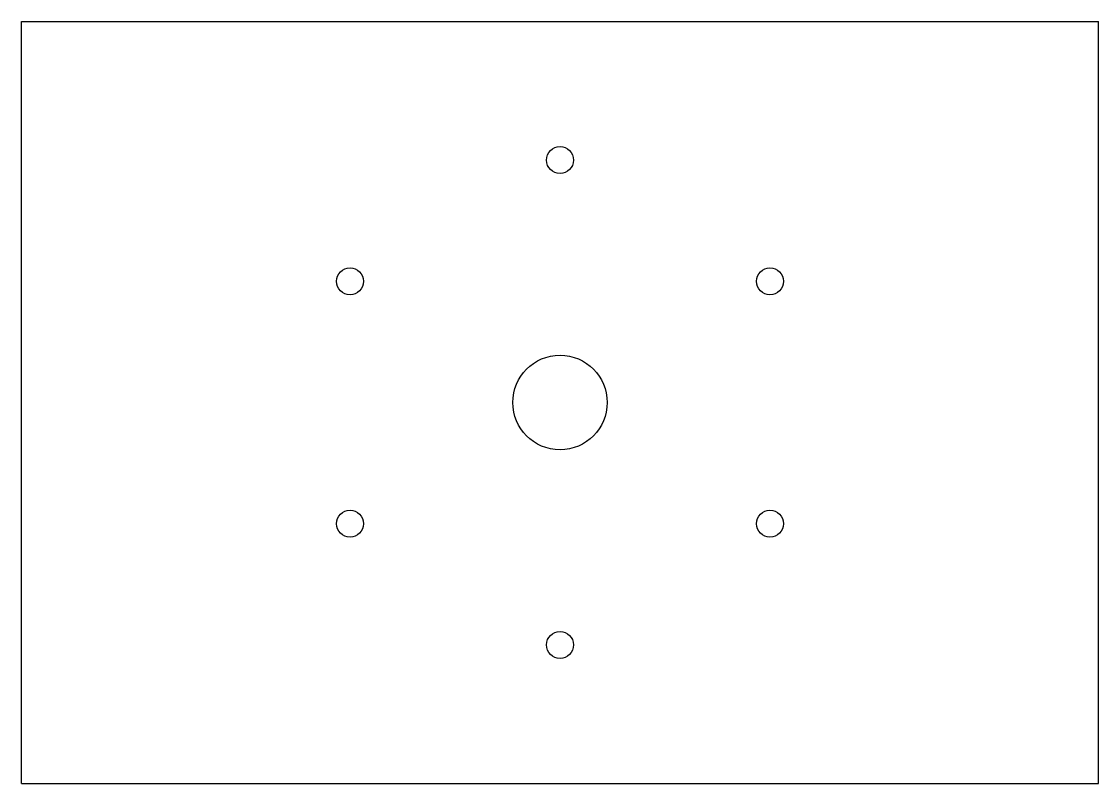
# Model space of a CAD drawing. Header units: millimetres. Extents: x -86 to 86, y -60 to 60.
import ezdxf

# ---------------------------------------------------------------- set-up
doc = ezdxf.new("R2010")
doc.units = ezdxf.units.MM

msp = doc.modelspace()

# ---------------------------------------------------------------- linework, layer by layer
at = {"color": 7, "linetype": 'Continuous'}
for p, q in [((-85.5, -60.5), (-85.5, 60.5)), ((-85.5, 60.5), (85.5, 60.5)), ((85.5, -60.5), (85.5, 60.5)), ((-85.5, -60.5), (85.5, -60.5))]:
    msp.add_line(p, q, dxfattribs=at)
for centre, radius in [((0, 38.5), 2.15), ((-33.34, 19.25), 2.15), ((33.34, 19.25), 2.15), ((0, 0), 7.5), ((-33.34, -19.25), 2.15), ((33.34, -19.25), 2.15), ((0, -38.5), 2.15)]:
    msp.add_circle(centre, radius, dxfattribs=at)

doc.saveas('drawing.dxf')
